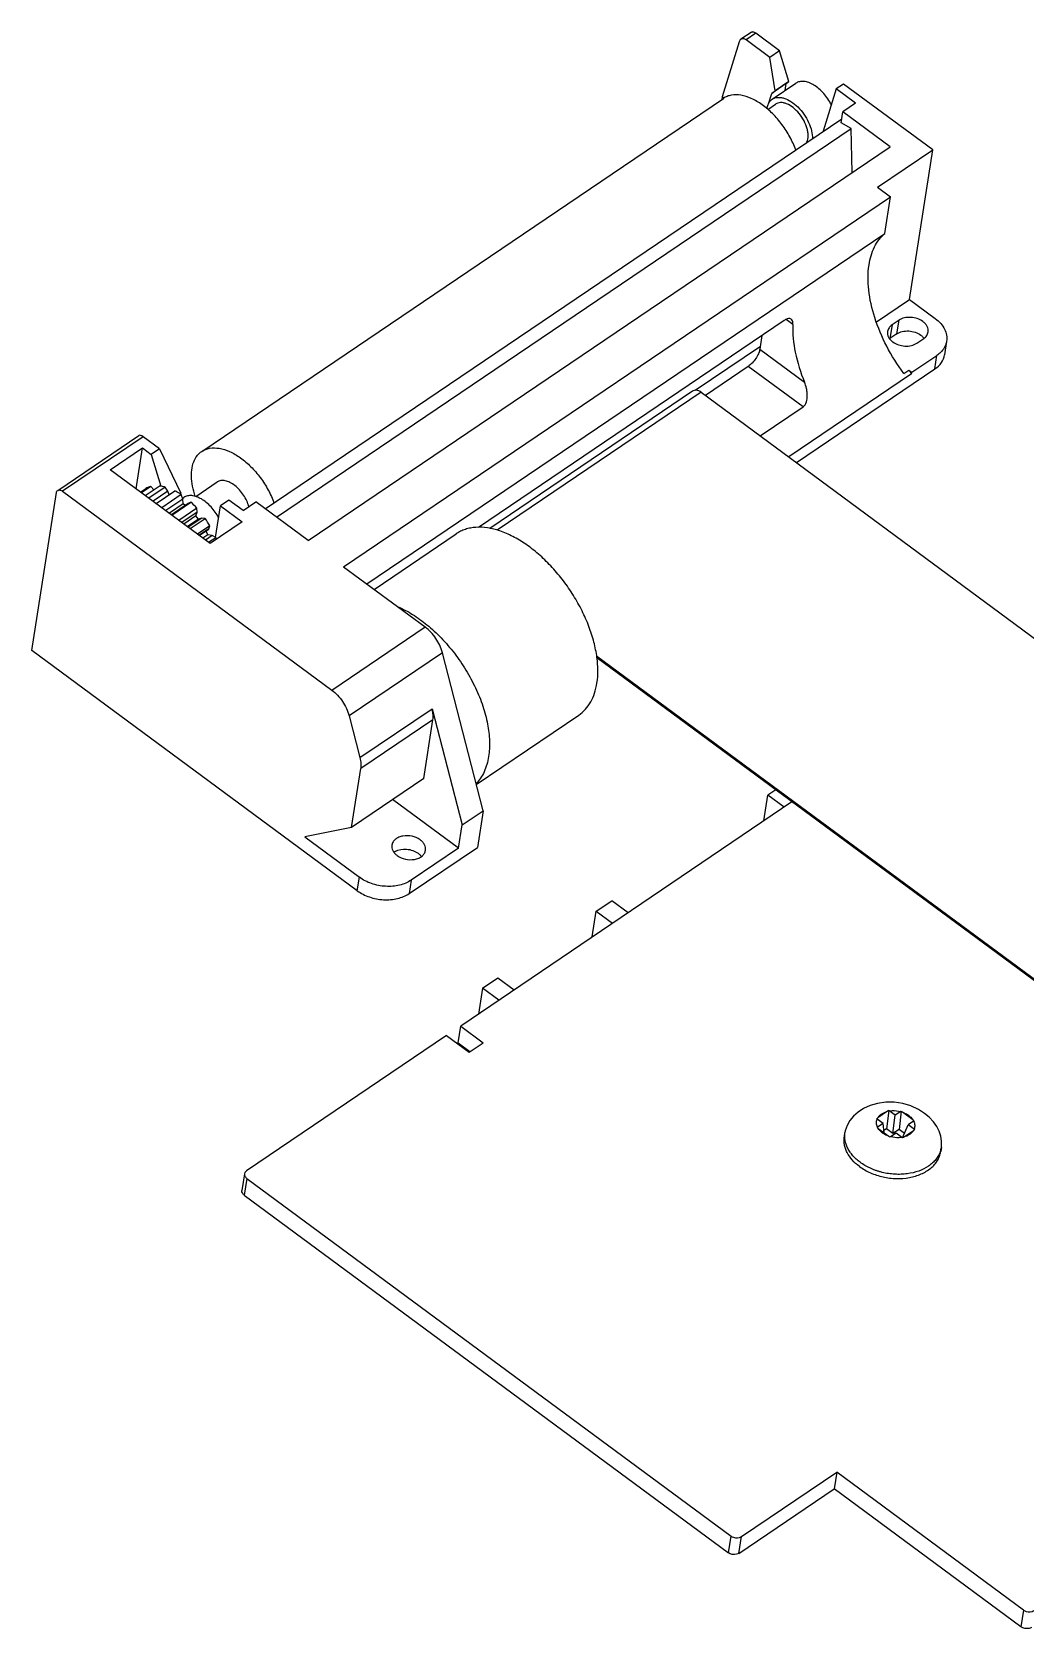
# Model space of a CAD drawing. Extents: x 0 to 420, y -74 to 297.
# Drawn here: x 171.3 to 218.4, y 13.2 to 88.8 of the extents above; entities that cross this region are included whole.
import ezdxf

# ---------------------------------------------------------------- set-up
doc = ezdxf.new("R2010")
doc.units = 0
doc.header["$LTSCALE"] = 23.1
doc.layers.get('0').update_dxf_attribs({"linetype": 'CONTINUOUS'})

msp = doc.modelspace()

# ---------------------------------------------------------------- linework, layer by layer
at = {"color": 7, "linetype": 'CONTINUOUS'}
for p, q in [((205.395, 88.812), (204.911, 88.485)), ((205.629, 88.77), (205.169, 88.458)), ((206.748, 87.944), (205.629, 88.77)), ((204.829, 88.366), (204.028, 85.76)), ((206.287, 87.632), (205.169, 88.458)), ((206.748, 87.944), (206.287, 87.632)), ((207.19, 86.488), (206.748, 87.944)), ((206.536, 86.045), (206.287, 87.632)), ((207.062, 86.391), (206.374, 85.926)), ((206.401, 85.649), (207.517, 86.405)), ((207.19, 86.488), (206.536, 86.045)), ((207.011, 86.062), (207.062, 86.391)), ((207.062, 86.391), (207.19, 86.488)), ((209.779, 86.368), (209.432, 86.133)), ((213.998, 83.251), (209.779, 86.368)), ((179.387, 68.97), (204.088, 85.689)), ((204.028, 85.76), (204.009, 85.636)), ((204.108, 85.701), (204.028, 85.76)), ((206.223, 85.434), (206.374, 85.926)), ((206.374, 85.926), (206.536, 86.045)), ((209.432, 86.133), (208.818, 84.134)), ((210.347, 85.457), (209.432, 86.133)), ((182.396, 66.25), (209.693, 84.727)), ((206.192, 85.169), (206.558, 85.417)), ((209.662, 84.524), (209.744, 85.049)), ((210.347, 85.457), (209.744, 85.049)), ((211.98, 83.396), (209.744, 85.049)), ((182.932, 65.854), (210.132, 84.265)), ((210.132, 84.265), (209.662, 84.524)), ((210.177, 82.176), (210.132, 84.265)), ((184.429, 64.748), (211.98, 83.396)), ((211.385, 81.482), (213.998, 83.251)), ((212.896, 76.164), (213.998, 83.251)), ((186.107, 63.509), (211.995, 81.032)), ((211.385, 81.482), (211.995, 81.032)), ((211.725, 79.291), (211.995, 81.032)), ((187.207, 62.696), (211.725, 79.291)), ((211.332, 75.105), (212.896, 76.164)), ((212.896, 76.164), (214.116, 75.263)), ((206.962, 75.167), (192.489, 65.37)), ((207.379, 74.979), (207.053, 75.22)), ((207.301, 75.235), (207.23, 75.262)), ((212.071, 74.958), (211.971, 74.314)), ((212.404, 75.183), (212.071, 74.958)), ((212.303, 74.539), (212.404, 75.183)), ((205.915, 74.458), (205.815, 73.814)), ((212.303, 74.539), (211.971, 74.314)), ((213.24, 74.094), (213.573, 74.319)), ((214.658, 74.19), (214.558, 73.546)), ((202.754, 71.868), (205.837, 73.955)), ((205.815, 73.814), (207.927, 72.253)), ((213.012, 72.716), (214.199, 73.52)), ((214.099, 72.876), (214.199, 73.52)), ((205.263, 72.997), (203.237, 71.625)), ((207.86, 71.078), (205.263, 72.997)), ((213.001, 72.646), (207.185, 68.709)), ((207.547, 68.441), (214.099, 72.876)), ((212.629, 72.663), (212.866, 72.824)), ((212.866, 72.824), (213.012, 72.716)), ((213.001, 72.646), (213.012, 72.716)), ((202.618, 71.819), (193.024, 65.325)), ((203.038, 71.772), (193.38, 65.235)), ((203.038, 71.772), (232.95, 49.675)), ((205.834, 69.707), (207.86, 71.078)), ((172.568, 67.125), (176.405, 69.722)), ((176.617, 69.665), (172.803, 67.083)), ((177.384, 69.099), (176.617, 69.665)), ((175.059, 68.106), (176.579, 69.135)), ((176.279, 67.205), (176.579, 69.135)), ((176.579, 69.135), (176.989, 68.832)), ((177.384, 69.099), (176.989, 68.832)), ((176.989, 68.832), (177.448, 67.323)), ((177.384, 69.099), (178.394, 66.996)), ((179.787, 64.614), (175.059, 68.106)), ((176.712, 66.885), (177.371, 67.332)), ((179.104, 66.835), (180.123, 67.524)), ((171.349, 59.55), (172.51, 67.023)), ((172.803, 67.083), (185.542, 57.672)), ((176.493, 67.047), (176.748, 67.22)), ((176.978, 67.306), (176.542, 67.011)), ((177.66, 67.281), (176.886, 66.757)), ((177.116, 67.159), (176.978, 67.306)), ((177.779, 67.082), (177.084, 66.611)), ((177.227, 66.505), (178.113, 67.105)), ((178.421, 66.924), (177.502, 66.301)), ((177.779, 67.082), (177.66, 67.281)), ((178.489, 66.717), (177.68, 66.17)), ((177.842, 66.922), (177.779, 67.082)), ((177.969, 65.957), (178.873, 66.569)), ((178.352, 66.968), (178.394, 66.996)), ((178.394, 66.996), (178.355, 66.966)), ((178.489, 66.717), (178.421, 66.924)), ((178.478, 66.749), (178.541, 66.792)), ((178.514, 66.486), (178.489, 66.717)), ((178.873, 66.569), (178.751, 66.511)), ((180.674, 66.668), (180.28, 66.401)), ((181.345, 66.172), (180.674, 66.668)), ((181.345, 66.172), (181.948, 66.581)), ((184.429, 64.748), (181.948, 66.581)), ((178.514, 66.486), (177.856, 66.04)), ((178.751, 66.511), (177.951, 65.97)), ((179.159, 66.282), (178.308, 65.706)), ((179.165, 66.097), (178.442, 65.607)), ((178.606, 66.413), (178.514, 66.486)), ((179.115, 65.914), (178.547, 65.529)), ((179.391, 65.815), (178.749, 65.38)), ((178.837, 65.315), (179.548, 65.796)), ((179.115, 65.914), (179.165, 66.097)), ((179.233, 65.767), (179.115, 65.914)), ((179.165, 66.097), (179.159, 66.282)), ((179.391, 65.815), (179.233, 65.767)), ((179.548, 65.796), (179.391, 65.815)), ((180.045, 64.892), (180.28, 66.401)), ((180.28, 66.401), (181.307, 65.643)), ((179.233, 65.767), (178.707, 65.411)), ((179.774, 65.443), (179.195, 65.051)), ((179.718, 65.303), (179.267, 64.998)), ((179.599, 65.194), (179.287, 64.982)), ((179.599, 65.194), (179.718, 65.303)), ((179.682, 65.027), (179.599, 65.194)), ((179.718, 65.303), (179.774, 65.443)), ((181.307, 65.643), (179.787, 64.614)), ((187.553, 62.44), (191.435, 65.068)), ((179.682, 65.027), (179.444, 64.866)), ((179.877, 64.983), (179.569, 64.775)), ((179.877, 64.983), (179.682, 65.027)), ((179.715, 64.666), (180.048, 64.892)), ((180.048, 64.892), (179.877, 64.983)), ((186.107, 63.509), (189.96, 60.662)), ((185.542, 57.672), (189.96, 60.662)), ((186.752, 48.171), (171.349, 59.55)), ((190.785, 59.439), (186.367, 56.449)), ((192.71, 51.957), (190.785, 59.439)), ((198.082, 59.295), (221.549, 41.958)), ((221.538, 41.884), (198.097, 59.201)), ((186.876, 54.472), (190.296, 56.787)), ((190.296, 56.787), (191.712, 51.281)), ((186.367, 56.449), (186.876, 54.472)), ((190.334, 56.267), (186.914, 53.952)), ((189.901, 53.481), (190.334, 56.267)), ((192.389, 53.204), (197.243, 56.489)), ((186.481, 51.167), (186.914, 53.952)), ((189.901, 53.481), (186.481, 51.167)), ((206.563, 52.946), (206.192, 52.695)), ((191.541, 50.181), (188.425, 52.483)), ((207.333, 52.378), (191.649, 41.762)), ((206.003, 51.477), (206.192, 52.695)), ((206.962, 52.126), (206.192, 52.695)), ((191.712, 51.281), (192.71, 51.957)), ((192.71, 51.957), (192.44, 50.222)), ((186.481, 51.167), (184.268, 50.713)), ((184.268, 50.713), (186.85, 48.805)), ((191.541, 50.181), (191.712, 51.281)), ((189.21, 48.036), (192.44, 50.222)), ((191.541, 50.181), (189.309, 48.67)), ((186.752, 48.171), (186.85, 48.805)), ((189.309, 48.67), (189.21, 48.036)), ((198.069, 47.197), (198.805, 47.695)), ((199.575, 47.127), (198.805, 47.695)), ((197.88, 45.979), (198.069, 47.197)), ((198.069, 47.197), (198.839, 46.628)), ((192.678, 43.548), (193.414, 44.046)), ((193.414, 44.046), (194.184, 43.477)), ((192.678, 43.548), (192.488, 42.33)), ((193.447, 42.979), (192.678, 43.548)), ((191.526, 40.969), (191.649, 41.762)), ((191.649, 41.762), (192.717, 40.973)), ((190.984, 41.312), (181.507, 34.897)), ((190.984, 41.312), (192.052, 40.523)), ((191.526, 40.969), (192.079, 40.56)), ((192.052, 40.523), (192.717, 40.973)), ((211.649, 37.146), (211.37, 37.351)), ((211.649, 37.146), (211.389, 36.97)), ((211.864, 37.723), (211.397, 37.407)), ((211.703, 36.702), (211.649, 37.146)), ((211.917, 37.759), (211.812, 36.899)), ((212.222, 37.534), (211.944, 37.74)), ((212.117, 36.673), (212.222, 37.534)), ((212.482, 37.71), (212.222, 37.534)), ((212.507, 37.726), (212.402, 36.866)), ((213.064, 37.316), (212.565, 37.684)), ((212.566, 36.467), (212.836, 37.08)), ((213.096, 37.256), (212.836, 37.08)), ((213.115, 36.875), (212.836, 37.08)), ((209.814, 36.526), (209.844, 36.725)), ((211.421, 36.91), (211.92, 36.542)), ((211.812, 36.899), (211.689, 36.815)), ((212.117, 36.673), (211.812, 36.899)), ((212.263, 36.692), (212.003, 36.516)), ((212.402, 36.866), (212.117, 36.673)), ((212.541, 36.487), (212.263, 36.692)), ((212.658, 36.677), (212.402, 36.866)), ((212.621, 36.503), (213.088, 36.819)), ((214.41, 36.015), (214.379, 35.817)), ((214.41, 36.015), (214.409, 36.015)), ((181.416, 34.763), (181.293, 33.97)), ((181.524, 34.549), (181.401, 33.756)), ((181.524, 34.549), (204.45, 17.612)), ((181.401, 33.756), (204.327, 16.819)), ((204.942, 17.585), (209.455, 20.64)), ((209.455, 20.64), (209.332, 19.847)), ((218.301, 14.105), (209.455, 20.64)), ((204.818, 16.792), (209.332, 19.847)), ((218.178, 13.312), (209.332, 19.847)), ((204.327, 16.819), (204.45, 17.612)), ((204.818, 16.792), (204.942, 17.585)), ((218.301, 14.105), (218.178, 13.312))]:
    msp.add_line(p, q, dxfattribs=at)
for points in [[(213.614, 37.625), (213.322, 37.812), (212.967, 37.975), (212.579, 38.09), (212.176, 38.15), (211.772, 38.152), (211.387, 38.099), (211.036, 37.998), (210.727, 37.859), (210.463, 37.69), (210.244, 37.497), (210.069, 37.283), (209.94, 37.05), (209.859, 36.801), (209.844, 36.725)], [(214.409, 36.015), (214.417, 36.073), (214.421, 36.31), (214.384, 36.545), (214.307, 36.777), (214.19, 37.006), (214.032, 37.23), (213.833, 37.443), (213.614, 37.626)]]:
    msp.add_lwpolyline(points, dxfattribs=at)
for centre, radius, start, end in [((212.317, 73.802), 0.618, 124.09041, 125.53308), ((220.651, 78.585), 9.684, 216.50259, 217.82211), ((175.851, 63.261), 4.481, 42.39784, 47.58597), ((175.513, 62.967), 4.929, 30.15485, 35.03673), ((176.032, 63.22), 4.351, 21.46484, 22.59582), ((188.866, 49.467), 0.648, 119.74734, 125.8191), ((213.741, 33.942), 4.183, 124.0695, 124.96053), ((210.547, 36.237), 1.385, 53.54941, 54.90672), ((214.136, 34.369), 4.051, 123.21088, 124.12151), ((211.358, 36.946), 0.986, 53.55325, 55.46374), ((213.001, 36.944), 0.925, 122.24782, 124.08839), ((210.014, 34.236), 4.29, 53.5155, 54.46503), ((210.467, 33.798), 4.372, 52.63268, 53.56993), ((213.916, 36.045), 1.463, 122.93003, 124.0906), ((211.942, 36.152), 0.987, 124.11613, 125.87839), ((207.828, 32.05), 6.044, 53.52361, 54.19693), ((208.243, 31.56), 6.192, 52.89983, 53.56218), ((212.877, 35.225), 1.559, 124.10098, 125.2193), ((211.676, 35.316), 1.456, 52.21532, 53.52883), ((216.454, 30.839), 6.839, 124.08519, 124.63066), ((216.578, 31.667), 6.223, 123.52826, 124.12051), ((212.505, 36.05), 1.025, 51.66228, 53.52373), ((213.293, 36.189), 1.13, 341.05228, 351.14545)]:
    msp.add_arc(centre, radius, start, end, dxfattribs=at)
for centre, major_axis, ratio, start_param, end_param in [((205.083, 88.178), (-0.145, 0.321), 0.702205, -0.898436, 0.67236), ((176.626, 69.449), (-0.227, 0.269), 0.429873, -1.063931, -0.044274)]:
    msp.add_ellipse(centre, major_axis=major_axis, ratio=ratio, start_param=start_param, end_param=end_param, dxfattribs=at)
for points, knots in [([(205.629, 88.77), (205.609, 88.785), (205.568, 88.81), (205.504, 88.833), (205.444, 88.835), (205.409, 88.822), (205.395, 88.812)], [0, 0, 0, 0, 0.301351, 0.566569, 0.795068, 1, 1, 1, 1]), ([(209.204, 85.378), (209.106, 85.573), (208.922, 85.845), (208.622, 86.143), (208.384, 86.318), (208.145, 86.439), (207.912, 86.498), (207.696, 86.493), (207.57, 86.44), (207.517, 86.405)], [0, 0, 0, 0, 0.301189, 0.447056, 0.58341, 0.706892, 0.815997, 0.912043, 1, 1, 1, 1]), ([(207.51, 83.248), (207.434, 83.459), (207.245, 83.877), (206.875, 84.455), (206.433, 84.97), (205.945, 85.391), (205.438, 85.692), (204.94, 85.857), (204.541, 85.868), (204.264, 85.791), (204.143, 85.727), (204.088, 85.689)], [0, 0, 0, 0, 0.144568, 0.29332, 0.440144, 0.579176, 0.705604, 0.816651, 0.912869, 0.957092, 1, 1, 1, 1]), ([(206.221, 85.435), (206.242, 85.478), (206.292, 85.559), (206.363, 85.623), (206.401, 85.649)], [0, 0, 0, 0, 0.512109, 1, 1, 1, 1]), ([(206.401, 85.649), (206.437, 85.673), (206.518, 85.713), (206.655, 85.741), (206.804, 85.736), (207.024, 85.687), (207.309, 85.544), (207.627, 85.283), (207.909, 84.946), (208.131, 84.563), (208.273, 84.169), (208.307, 83.901), (208.304, 83.776)], [0, 0, 0, 0, 0.042766, 0.087505, 0.135769, 0.188518, 0.308177, 0.444576, 0.590828, 0.737963, 0.876835, 1, 1, 1, 1]), ([(208.037, 83.62), (208.079, 83.707), (208.106, 83.863), (208.092, 84.077), (208.042, 84.323), (207.914, 84.633), (207.688, 84.973), (207.41, 85.251), (207.147, 85.414), (206.939, 85.479), (206.797, 85.494), (206.667, 85.476), (206.591, 85.44), (206.558, 85.417)], [0, 0, 0, 0, 0.105061, 0.166225, 0.232655, 0.377125, 0.528224, 0.673626, 0.802507, 0.858892, 0.909789, 0.956188, 1, 1, 1, 1]), ([(206.154, 85.198), (206.157, 85.219), (206.17, 85.301), (206.195, 85.38), (206.221, 85.435)], [0, 0, 0, 0, 0.264221, 1, 1, 1, 1]), ([(210.983, 77.802), (211.029, 78.096), (211.15, 78.523), (211.445, 79.007), (211.627, 79.204), (211.725, 79.291)], [0, 0, 0, 0, 0.528079, 0.769075, 1, 1, 1, 1]), ([(212.629, 72.663), (212.327, 73.071), (211.795, 73.919), (211.227, 75.255), (210.927, 76.559), (210.923, 77.413), (210.983, 77.802)], [0, 0, 0, 0, 0.275948, 0.54196, 0.78601, 1, 1, 1, 1]), ([(207.23, 75.262), (207.189, 75.266), (207.091, 75.246), (207.007, 75.198), (206.962, 75.167)], [0, 0, 0, 0, 0.429511, 1, 1, 1, 1]), ([(207.379, 74.979), (207.381, 75.007), (207.38, 75.096), (207.351, 75.197), (207.301, 75.234)], [0, 0, 0, 0, 0.313818, 1, 1, 1, 1]), ([(207.379, 74.979), (207.358, 74.541), (207.453, 73.603), (207.738, 72.71), (207.927, 72.253)], [0, 0, 0, 0, 0.470145, 1, 1, 1, 1]), ([(212.071, 74.958), (212.016, 74.921), (211.92, 74.832), (211.87, 74.71), (211.86, 74.65)], [0, 0, 0, 0, 0.522257, 1, 1, 1, 1]), ([(213.534, 75.121), (213.454, 75.18), (213.269, 75.273), (212.965, 75.332), (212.664, 75.309), (212.48, 75.235), (212.404, 75.183)], [0, 0, 0, 0, 0.250277, 0.513226, 0.768836, 1, 1, 1, 1]), ([(213.784, 74.627), (213.79, 74.671), (213.789, 74.762), (213.742, 74.895), (213.656, 75.019), (213.578, 75.089), (213.534, 75.121)], [0, 0, 0, 0, 0.225766, 0.463204, 0.720603, 1, 1, 1, 1]), ([(214.116, 75.263), (214.211, 75.193), (214.38, 75.041), (214.568, 74.772), (214.669, 74.483), (214.672, 74.284), (214.658, 74.19)], [0, 0, 0, 0, 0.279501, 0.536754, 0.774237, 1, 1, 1, 1]), ([(211.86, 74.65), (211.854, 74.607), (211.855, 74.515), (211.901, 74.382), (211.988, 74.258), (212.066, 74.189), (212.109, 74.156)], [0, 0, 0, 0, 0.225766, 0.463204, 0.720603, 1, 1, 1, 1]), ([(212.109, 74.156), (212.189, 74.097), (212.375, 74.004), (212.679, 73.946), (212.98, 73.969), (213.164, 74.043), (213.24, 74.094)], [0, 0, 0, 0, 0.250277, 0.513226, 0.768836, 1, 1, 1, 1]), ([(212.303, 74.539), (212.38, 74.59), (212.564, 74.665), (212.865, 74.687), (213.168, 74.629), (213.354, 74.536), (213.434, 74.477)], [0, 0, 0, 0, 0.231165, 0.486774, 0.749723, 1, 1, 1, 1]), ([(213.434, 74.477), (213.449, 74.466), (213.506, 74.421), (213.557, 74.368), (213.589, 74.325)], [0, 0, 0, 0, 0.259849, 1, 1, 1, 1]), ([(213.573, 74.319), (213.628, 74.357), (213.723, 74.445), (213.774, 74.567), (213.784, 74.627)], [0, 0, 0, 0, 0.522257, 1, 1, 1, 1]), ([(214.658, 74.19), (214.644, 74.102), (214.587, 73.925), (214.48, 73.774), (214.417, 73.706)], [0, 0, 0, 0, 0.488504, 1, 1, 1, 1]), ([(205.815, 73.814), (205.804, 73.74), (205.751, 73.584), (205.626, 73.363), (205.462, 73.158), (205.331, 73.043), (205.263, 72.997)], [0, 0, 0, 0, 0.222496, 0.484323, 0.754515, 1, 1, 1, 1]), ([(214.099, 72.876), (214.219, 72.957), (214.427, 73.15), (214.537, 73.415), (214.558, 73.546)], [0, 0, 0, 0, 0.522292, 1, 1, 1, 1]), ([(214.417, 73.706), (214.401, 73.689), (214.334, 73.621), (214.259, 73.561), (214.199, 73.52)], [0, 0, 0, 0, 0.243574, 1, 1, 1, 1]), ([(203.038, 71.772), (202.971, 71.822), (202.857, 71.878), (202.706, 71.866), (202.645, 71.837), (202.618, 71.819)], [0, 0, 0, 0, 0.561151, 0.786393, 1, 1, 1, 1]), ([(207.86, 71.078), (208.02, 71.186), (208.072, 71.489), (208.051, 71.784), (208.016, 71.999), (207.968, 72.154), (207.927, 72.253)], [0, 0, 0, 0, 0.471513, 0.604381, 0.737784, 1, 1, 1, 1]), ([(179.045, 68.562), (179.084, 68.645), (179.18, 68.799), (179.314, 68.921), (179.387, 68.97)], [0, 0, 0, 0, 0.512245, 1, 1, 1, 1]), ([(179.387, 68.97), (179.442, 69.008), (179.563, 69.071), (179.84, 69.149), (180.24, 69.138), (180.737, 68.973), (181.244, 68.671), (181.732, 68.251), (182.174, 67.736), (182.544, 67.157), (182.734, 66.74), (182.81, 66.528)], [0, 0, 0, 0, 0.042906, 0.087129, 0.183346, 0.294397, 0.42083, 0.559865, 0.70669, 0.855439, 1, 1, 1, 1]), ([(179.08, 66.839), (179.026, 66.999), (178.941, 67.313), (178.873, 67.894), (178.932, 68.326), (179.045, 68.562)], [0, 0, 0, 0, 0.2883, 0.553061, 1, 1, 1, 1]), ([(177.66, 67.281), (177.635, 67.287), (177.54, 67.31), (177.443, 67.326), (177.371, 67.332)], [0, 0, 0, 0, 0.258308, 1, 1, 1, 1]), ([(181.619, 66.352), (181.594, 66.448), (181.524, 66.639), (181.373, 66.908), (181.184, 67.152), (180.968, 67.356), (180.74, 67.506), (180.513, 67.591), (180.3, 67.605), (180.173, 67.558), (180.123, 67.524)], [0, 0, 0, 0, 0.139694, 0.286584, 0.433944, 0.574972, 0.703817, 0.816741, 0.913677, 1, 1, 1, 1]), ([(172.51, 67.023), (172.514, 67.044), (172.525, 67.083), (172.553, 67.115), (172.568, 67.125)], [0, 0, 0, 0, 0.530375, 1, 1, 1, 1]), ([(172.568, 67.125), (172.583, 67.135), (172.618, 67.148), (172.678, 67.146), (172.742, 67.123), (172.783, 67.098), (172.803, 67.083)], [0, 0, 0, 0, 0.204932, 0.433432, 0.698649, 1, 1, 1, 1]), ([(176.978, 67.306), (176.958, 67.301), (176.879, 67.279), (176.802, 67.248), (176.748, 67.22)], [0, 0, 0, 0, 0.254257, 1, 1, 1, 1]), ([(178.421, 66.924), (178.396, 66.941), (178.296, 67.005), (178.192, 67.065), (178.113, 67.105)], [0, 0, 0, 0, 0.25631, 1, 1, 1, 1]), ([(180.196, 65.826), (180.096, 66.013), (179.911, 66.273), (179.614, 66.556), (179.382, 66.72), (179.149, 66.832), (178.923, 66.886), (178.715, 66.878), (178.592, 66.826), (178.541, 66.792)], [0, 0, 0, 0, 0.302723, 0.44824, 0.583933, 0.706766, 0.81551, 0.911628, 1, 1, 1, 1]), ([(198.101, 58), (198.133, 58.207), (198.16, 58.646), (198.099, 59.33), (197.942, 60.05), (197.692, 60.788), (197.356, 61.526), (196.943, 62.245), (196.463, 62.926), (195.928, 63.553), (195.353, 64.107), (194.751, 64.577), (194.138, 64.949), (193.529, 65.214), (192.939, 65.365), (192.465, 65.392), (192.113, 65.349), (191.87, 65.286), (191.642, 65.195), (191.502, 65.113), (191.435, 65.068)], [0, 0, 0, 0, 0.055926, 0.116932, 0.182602, 0.252157, 0.324573, 0.398654, 0.47312, 0.546667, 0.61804, 0.686106, 0.749929, 0.808867, 0.862682, 0.911676, 0.934684, 0.956914, 0.978598, 1, 1, 1, 1]), ([(188.685, 61.613), (188.922, 61.511), (189.398, 61.256), (189.834, 60.94), (190.05, 60.763)], [0, 0, 0, 0, 0.480404, 1, 1, 1, 1]), ([(190.785, 59.439), (190.723, 59.68), (190.503, 60.138), (190.161, 60.514), (189.96, 60.662)], [0, 0, 0, 0, 0.49975, 1, 1, 1, 1]), ([(190.05, 60.763), (190.287, 60.568), (190.747, 60.141), (191.365, 59.419), (191.91, 58.625), (192.363, 57.786), (192.708, 56.931), (192.933, 56.087), (193.032, 55.285), (193.008, 54.769), (192.971, 54.527)], [0, 0, 0, 0, 0.128913, 0.262654, 0.398176, 0.532307, 0.661972, 0.784426, 0.897514, 1, 1, 1, 1]), ([(185.542, 57.672), (185.743, 57.524), (186.086, 57.148), (186.305, 56.69), (186.367, 56.449)], [0, 0, 0, 0, 0.50025, 1, 1, 1, 1]), ([(197.243, 56.489), (197.356, 56.566), (197.569, 56.752), (197.821, 57.106), (198.004, 57.529), (198.076, 57.838), (198.101, 58)], [0, 0, 0, 0, 0.230549, 0.469694, 0.72456, 1, 1, 1, 1]), ([(190.334, 56.267), (190.34, 56.307), (190.355, 56.481), (190.33, 56.656), (190.296, 56.787)], [0, 0, 0, 0, 0.22851, 1, 1, 1, 1]), ([(186.876, 54.472), (186.888, 54.426), (186.924, 54.256), (186.933, 54.078), (186.914, 53.952)], [0, 0, 0, 0, 0.271902, 1, 1, 1, 1]), ([(192.971, 54.527), (192.951, 54.399), (192.897, 54.152), (192.771, 53.805), (192.602, 53.499), (192.459, 53.322), (192.382, 53.243)], [0, 0, 0, 0, 0.271846, 0.527331, 0.768827, 1, 1, 1, 1]), ([(189.732, 50.576), (189.618, 50.66), (189.345, 50.775), (188.982, 50.787), (188.716, 50.709), (188.554, 50.614), (188.438, 50.486), (188.399, 50.382), (188.391, 50.33)], [0, 0, 0, 0, 0.270218, 0.547264, 0.676255, 0.793977, 0.900557, 1, 1, 1, 1]), ([(188.391, 50.33), (188.384, 50.287), (188.385, 50.196), (188.432, 50.062), (188.519, 49.938), (188.596, 49.869), (188.64, 49.837)], [0, 0, 0, 0, 0.22575, 0.463186, 0.720605, 1, 1, 1, 1]), ([(188.545, 50.03), (188.705, 50.122), (189.009, 50.168), (189.381, 50.088), (189.558, 49.998), (189.634, 49.942)], [0, 0, 0, 0, 0.487817, 0.75037, 1, 1, 1, 1]), ([(188.64, 49.837), (188.754, 49.752), (189.027, 49.638), (189.391, 49.626), (189.657, 49.703), (189.818, 49.798), (189.934, 49.927), (189.973, 50.031), (189.982, 50.082)], [0, 0, 0, 0, 0.270218, 0.547264, 0.676255, 0.793977, 0.900557, 1, 1, 1, 1]), ([(189.634, 49.942), (189.649, 49.931), (189.705, 49.886), (189.756, 49.833), (189.787, 49.791)], [0, 0, 0, 0, 0.259767, 1, 1, 1, 1]), ([(189.982, 50.082), (189.988, 50.126), (189.987, 50.217), (189.94, 50.35), (189.854, 50.474), (189.776, 50.544), (189.732, 50.576)], [0, 0, 0, 0, 0.22575, 0.463186, 0.720605, 1, 1, 1, 1]), ([(189.309, 48.67), (189.143, 48.558), (188.743, 48.397), (188.088, 48.347), (187.428, 48.474), (187.024, 48.676), (186.85, 48.805)], [0, 0, 0, 0, 0.231152, 0.486771, 0.749737, 1, 1, 1, 1]), ([(186.752, 48.171), (186.926, 48.042), (187.33, 47.84), (187.99, 47.713), (188.644, 47.762), (189.044, 47.924), (189.21, 48.036)], [0, 0, 0, 0, 0.250263, 0.513229, 0.768848, 1, 1, 1, 1]), ([(211.389, 36.97), (211.374, 37), (211.351, 37.064), (211.335, 37.162), (211.341, 37.259), (211.358, 37.322), (211.37, 37.351)], [0, 0, 0, 0, 0.260285, 0.51031, 0.754976, 1, 1, 1, 1]), ([(211.397, 37.407), (211.419, 37.445), (211.474, 37.518), (211.582, 37.607), (211.714, 37.678), (211.812, 37.71), (211.864, 37.723)], [0, 0, 0, 0, 0.225401, 0.466179, 0.724562, 1, 1, 1, 1]), ([(211.944, 37.74), (211.988, 37.747), (212.167, 37.766), (212.351, 37.746), (212.482, 37.71)], [0, 0, 0, 0, 0.245205, 1, 1, 1, 1]), ([(212.565, 37.684), (212.592, 37.675), (212.695, 37.635), (212.794, 37.58), (212.86, 37.531)], [0, 0, 0, 0, 0.257769, 1, 1, 1, 1]), ([(212.86, 37.531), (212.881, 37.516), (212.958, 37.453), (213.025, 37.378), (213.064, 37.316)], [0, 0, 0, 0, 0.263164, 1, 1, 1, 1]), ([(213.096, 37.256), (213.111, 37.226), (213.134, 37.163), (213.15, 37.064), (213.144, 36.967), (213.127, 36.905), (213.115, 36.875)], [0, 0, 0, 0, 0.260285, 0.51031, 0.754976, 1, 1, 1, 1]), ([(210.529, 35.11), (210.404, 35.203), (210.18, 35.403), (209.969, 35.705), (209.862, 35.959), (209.813, 36.149), (209.795, 36.339), (209.804, 36.465), (209.814, 36.526)], [0, 0, 0, 0, 0.279144, 0.535979, 0.656958, 0.773805, 0.887681, 1, 1, 1, 1]), ([(210.559, 35.309), (210.528, 35.334), (210.466, 35.383), (210.376, 35.459), (210.292, 35.538), (210.215, 35.62), (210.145, 35.706), (210.061, 35.821), (209.972, 35.97), (209.893, 36.157), (209.844, 36.347), (209.826, 36.537), (209.835, 36.663), (209.844, 36.725)], [0, 0, 0, 0, 0.072375, 0.142649, 0.211421, 0.279118, 0.345612, 0.410685, 0.536458, 0.657297, 0.774043, 0.887796, 1, 1, 1, 1]), ([(211.625, 36.695), (211.604, 36.711), (211.527, 36.773), (211.46, 36.848), (211.421, 36.91)], [0, 0, 0, 0, 0.263164, 1, 1, 1, 1]), ([(211.92, 36.542), (211.893, 36.551), (211.79, 36.591), (211.691, 36.646), (211.625, 36.695)], [0, 0, 0, 0, 0.257769, 1, 1, 1, 1]), ([(212.541, 36.487), (212.497, 36.479), (212.318, 36.46), (212.134, 36.48), (212.003, 36.516)], [0, 0, 0, 0, 0.245205, 1, 1, 1, 1]), ([(213.088, 36.819), (213.066, 36.781), (213.012, 36.709), (212.903, 36.619), (212.771, 36.548), (212.673, 36.516), (212.621, 36.503)], [0, 0, 0, 0, 0.225401, 0.466179, 0.724562, 1, 1, 1, 1]), ([(210.529, 35.11), (210.689, 34.992), (211.048, 34.789), (211.643, 34.597), (212.271, 34.521), (212.886, 34.565), (213.363, 34.704), (213.695, 34.875), (213.908, 35.025), (214.088, 35.197), (214.229, 35.389), (214.329, 35.596), (214.367, 35.743), (214.379, 35.817)], [0, 0, 0, 0, 0.131862, 0.270579, 0.411073, 0.547919, 0.676406, 0.736644, 0.793942, 0.848428, 0.900479, 0.950722, 1, 1, 1, 1]), ([(214.362, 35.822), (214.339, 35.754), (214.279, 35.621), (214.153, 35.437), (213.992, 35.269), (213.73, 35.067), (213.33, 34.872), (212.882, 34.768), (212.499, 34.736), (212.201, 34.739), (211.901, 34.769), (211.655, 34.817), (211.461, 34.869), (211.319, 34.915), (211.181, 34.966), (211.046, 35.023), (210.916, 35.086), (210.752, 35.178), (210.635, 35.256), (210.559, 35.309)], [0, 0, 0, 0, 0.04941, 0.100387, 0.153525, 0.209214, 0.328522, 0.457804, 0.525374, 0.594169, 0.663614, 0.733104, 0.767689, 0.802063, 0.836141, 0.869841, 0.903141, 0.936073, 1, 1, 1, 1]), ([(181.507, 34.897), (181.495, 34.889), (181.452, 34.855), (181.422, 34.803), (181.416, 34.763)], [0, 0, 0, 0, 0.270586, 1, 1, 1, 1]), ([(181.416, 34.763), (181.41, 34.725), (181.428, 34.637), (181.488, 34.575), (181.524, 34.549)], [0, 0, 0, 0, 0.461755, 1, 1, 1, 1]), ([(181.401, 33.756), (181.365, 33.782), (181.305, 33.845), (181.287, 33.932), (181.293, 33.97)], [0, 0, 0, 0, 0.538245, 1, 1, 1, 1]), ([(204.45, 17.612), (204.485, 17.586), (204.636, 17.51), (204.837, 17.514), (204.942, 17.585)], [0, 0, 0, 0, 0.255807, 1, 1, 1, 1]), ([(204.818, 16.792), (204.785, 16.77), (204.626, 16.705), (204.431, 16.742), (204.327, 16.819)], [0, 0, 0, 0, 0.235834, 1, 1, 1, 1]), ([(218.301, 14.105), (218.336, 14.079), (218.487, 14.002), (218.689, 14.007), (218.793, 14.078)], [0, 0, 0, 0, 0.255807, 1, 1, 1, 1]), ([(218.67, 13.285), (218.636, 13.262), (218.477, 13.198), (218.282, 13.235), (218.178, 13.312)], [0, 0, 0, 0, 0.235834, 1, 1, 1, 1])]:
    msp.add_open_spline(points, degree=3, knots=knots, dxfattribs=at)

doc.saveas('drawing.dxf')
